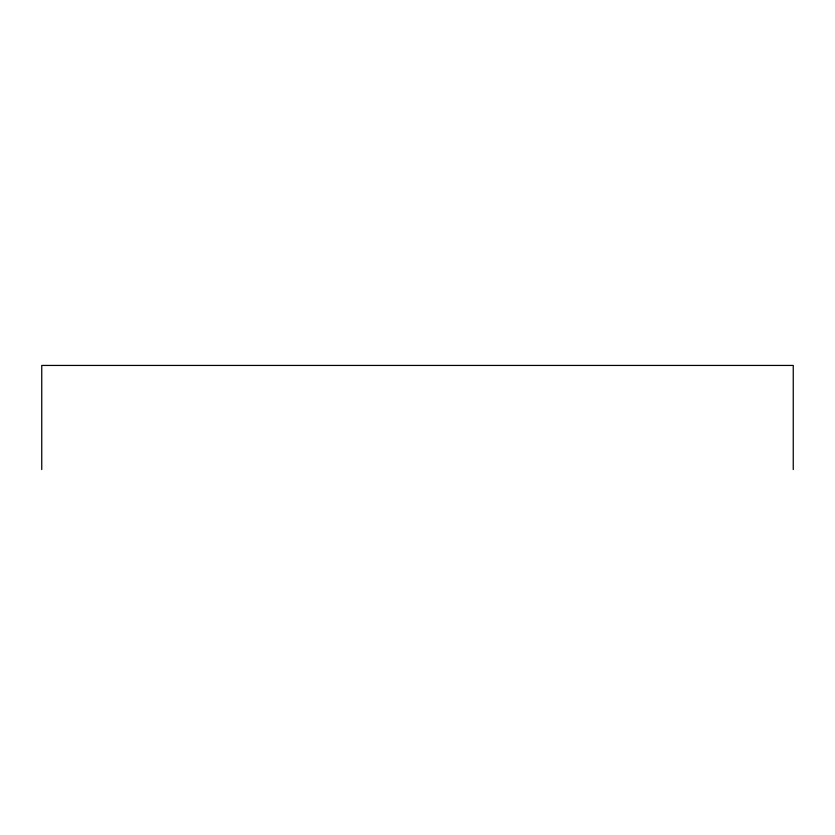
<?xml version="1.0" encoding="UTF-8"?>
<svg xmlns="http://www.w3.org/2000/svg" width="835" height="835" viewBox="0 0 835 835"><rect width="100%" height="100%" fill="white"/><g stroke="black" fill="none" stroke-linecap="round" stroke-linejoin="round"><path stroke-width="1.25" d="M793.25 469.562L793.25 365.438L41.75 365.438L41.75 469.562"/></g></svg>
